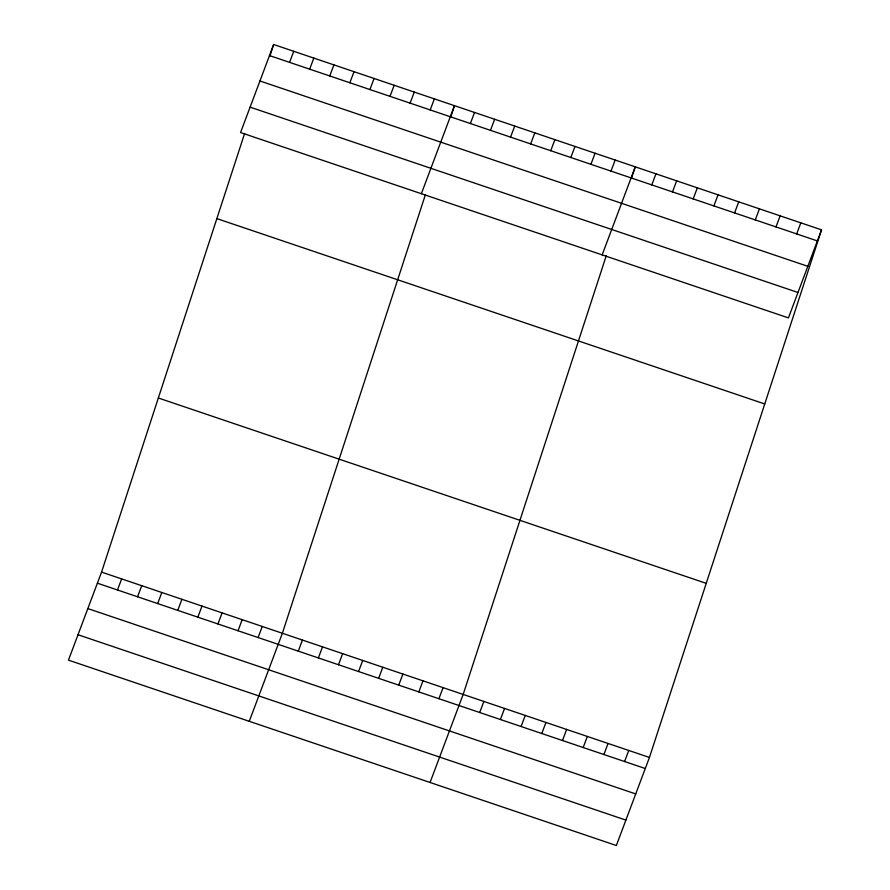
<?xml version="1.0" encoding="UTF-8"?>
<svg xmlns="http://www.w3.org/2000/svg" width="890" height="890" viewBox="0 0 890 890"><rect width="100%" height="100%" fill="white"/><g stroke="black" fill="none" stroke-linecap="round" stroke-linejoin="round"><path stroke-width="1.33" d="M821.537 229.854L788.44 317.897L240.556 132.543L273.653 44.5L821.537 229.854L649.444 757.457L616.347 845.5L68.463 660.146L101.56 572.103L244.617 133.489M269.859 56.103L273.653 44.5M425.42 194.654L282.364 633.268L249.267 721.312M450.663 117.269L454.456 105.665L421.359 193.709M606.235 255.819L463.167 694.434L430.07 782.477M631.466 178.434L635.26 166.831L602.163 254.874M289.573 62.367L293.733 51.297M309.664 69.164L313.825 58.095M117.48 589.981L121.641 578.901M329.756 75.962L333.917 64.892M137.572 596.767L141.733 585.698M349.848 82.759L354.009 71.689M157.663 603.565L161.824 592.495M369.928 89.556L374.089 78.476M177.755 610.362L181.916 599.293M390.02 96.354L394.181 85.273M197.836 617.159L201.997 606.09M410.112 103.151L414.273 92.071M217.928 623.957L222.088 612.887M430.204 109.948L434.365 98.868M238.019 630.754L242.18 619.674M258.111 637.552L262.272 626.471M470.376 123.532L474.537 112.463M490.468 130.329L494.629 119.26M298.284 651.146L302.444 640.066M510.56 137.127L514.72 126.057M318.375 657.933L322.536 646.863M530.651 143.924L534.812 132.855M338.467 664.73L342.628 653.66M550.732 150.721L554.904 139.652M358.559 671.527L362.72 660.458M570.824 157.519L574.985 146.438M378.639 678.325L382.8 667.255M590.915 164.316L595.076 153.236M398.731 685.122L402.892 674.053M611.007 171.114L615.168 160.033M418.823 691.919L422.984 680.839M438.915 698.717L443.075 687.636M651.792 184.909L655.952 173.839M672.484 191.906L676.656 180.837M479.699 712.512L483.86 701.442M693.188 198.915L697.348 187.835M500.391 719.52L504.563 708.44M713.88 205.913L718.052 194.843M521.095 726.518L525.256 715.438M734.584 212.921L738.745 201.841M541.788 733.516L545.959 722.446M755.276 219.919L759.448 208.85M562.491 740.524L566.652 729.444M775.98 226.917L780.141 215.847M583.184 747.522L587.356 736.453M796.672 233.925L800.844 222.845M603.887 754.531L608.048 743.45M624.58 761.529L628.752 750.459M269.481 55.569L817.376 240.923M259.936 80.979L807.831 266.321M250.101 107.145L797.996 292.499M216.86 218.606L764.744 403.96M158.342 397.997L706.237 583.351M101.56 572.103L649.444 757.457M97.388 583.184L645.283 768.526M87.843 608.582L635.738 793.936M78.009 634.748L625.904 820.102"/></g></svg>
